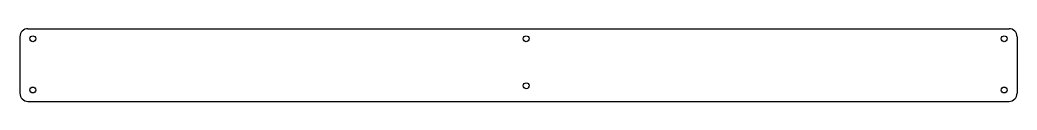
# Model space of a CAD drawing. Extents: x 0 to 372, y 96 to 123.
import ezdxf

# ---------------------------------------------------------------- set-up
doc = ezdxf.new("R2010")
doc.units = 0
doc.header["$MEASUREMENT"] = 0
doc.layers.add('VISIBLE', color=7, linetype='CONTINUOUS')

msp = doc.modelspace()

# ---------------------------------------------------------------- linework, layer by layer
at = {"layer": 'VISIBLE'}
for p, q in [((2.95, 122.79), (368.52, 122.79)), ((-0.05, 119.79), (-0.05, 98.79)), ((371.52, 119.79), (371.52, 98.79)), ((2.95, 95.79), (368.52, 95.79))]:
    msp.add_line(p, q, dxfattribs=at)
for centre in [(4.76, 119.05), (188.59, 119.05), (366.71, 119.05), (4.76, 100), (188.6, 101.59), (366.71, 100)]:
    msp.add_circle(centre, 1.1, dxfattribs=at)
for centre, start, end in [((2.95, 119.79), 90, 180), ((368.52, 119.79), 0, 90), ((2.95, 98.79), 180, 270), ((368.52, 98.79), 270, 0)]:
    msp.add_arc(centre, 3, start, end, dxfattribs=at)

doc.saveas('drawing.dxf')
